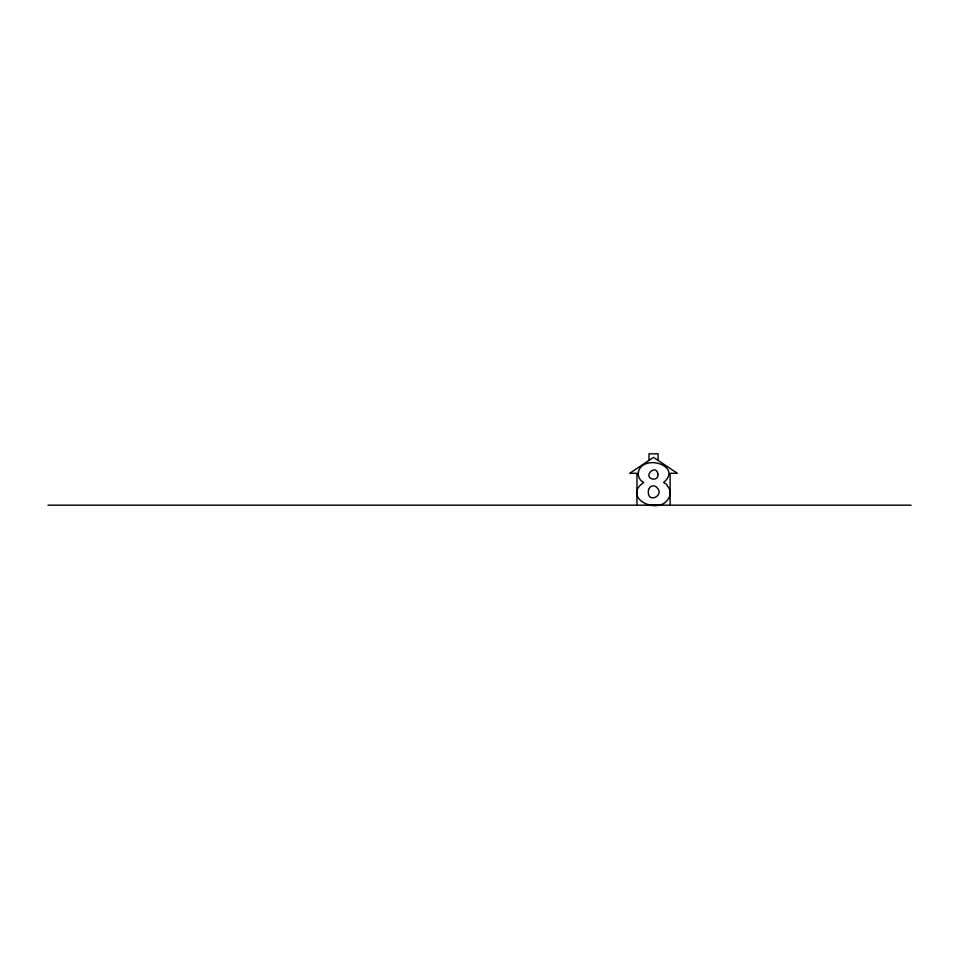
<?xml version="1.0" encoding="UTF-8"?>
<svg xmlns="http://www.w3.org/2000/svg" width="959" height="959" viewBox="0 0 959 959"><rect width="100%" height="100%" fill="white"/><g stroke="black" fill="none" stroke-linecap="round" stroke-linejoin="round"><path stroke-width="1.44" d="M669.838 494.916L669.85 490.421M657.586 504.89L650.729 504.913M47.95 505.177L911.05 505.177M670.125 505.177L670.125 473.302L677.33 473.302L653.535 457.359L629.727 473.302L636.956 473.302L636.956 505.177M658.066 460.404L658.066 453.823L649.003 453.823L649.003 460.404M637.303 495.599A11.892 11.892 0 0 1 637.136 490.648M638.502 471.325C637.399 475.736 639.557 480.591 643.741 482.485C621.06 497.649 658.701 516.29 668.735 498.248A12.167 12.167 0 0 0 669.73 489.462L666.469 484.343L663.592 482.485C682.88 466.278 644.28 453.403 638.502 471.325M648.596 489.51C645.515 505.417 667.476 495.18 655.441 486.297A4.855 4.855 0 0 0 649.77 487.544L648.596 489.51M658.054 474.561L657.742 476.407A4.256 4.256 0 0 1 653.63 479.164C641.523 477.498 656.184 462.418 658.054 474.561"/></g></svg>
